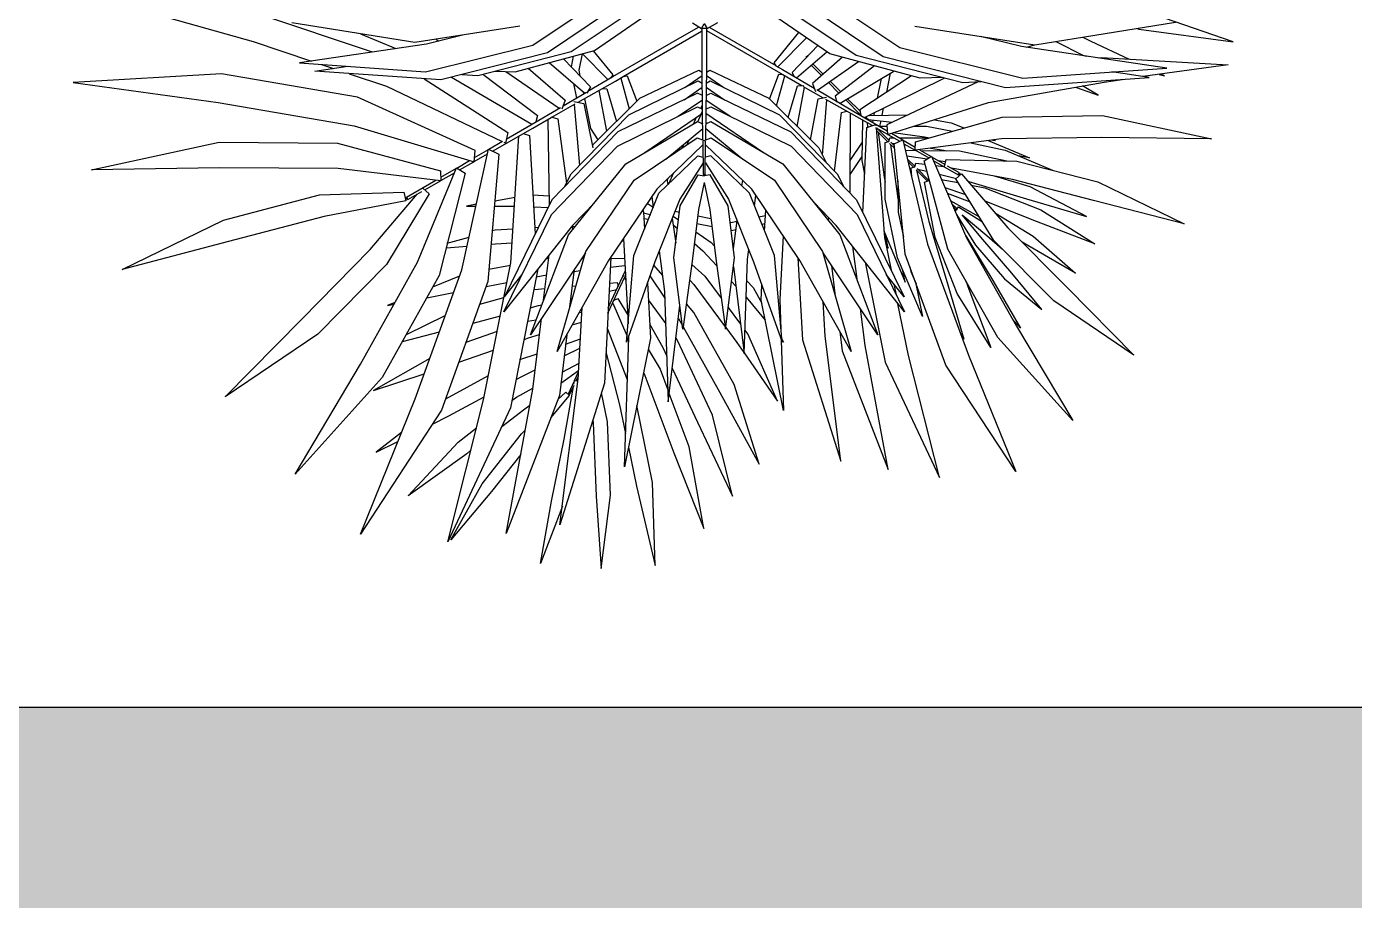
# Model space of a CAD drawing. Header units: millimetres. Extents: x 74752 to 193506, y -83124 to -13126.
# Drawn here: x 83968 to 85039, y -65402 to -64698 of the extents above; entities that cross this region are included whole.
import ezdxf

# ---------------------------------------------------------------- set-up
doc = ezdxf.new("R2010")
doc.units = ezdxf.units.MM
for name, color, linetype in [('hatches', 8, 'Continuous'), ('trees', 69, 'Continuous'), ('wall', 5, 'Continuous')]:
    doc.layers.add(name, color=color, linetype=linetype)

# ---------------------------------------------------------------- blocks, each defined once
blk = doc.blocks.new('z_49')
for p, q in [((-2.372, -0.33), (-1.206, 0.45)), ((1.015, 0.405), (2.333, -0.486)), ((1.226, 0.527), (2.557, -0.365)), ((-8.027, 0.252), (-6.131, -0.285)), ((-1.021, 0.344), (-2.175, -0.436)), ((-1.858, -0.418), (-0.852, 0.256)), ((1.615, -0.447), (0.647, 0.216)), ((0.821, 0.304), (1.97, -0.466)), ((-4.526, -0.424), (-6.039, 0.082)), ((-1.547, -0.402), (-0.701, 0.178)), ((7.033, -0.286), (5.849, 0.12)), ((-3.957, -0.297), (-5.61, -0.032)), ((-2.546, -0.078), (-3.957, -0.297)), ((-1.158, -0.753), (-0.106, -0.145)), ((-0.397, -0.235), (-0.139, -0.086)), ((-0.23, -0.034), (-0.106, -0.106)), ((-0.106, -0.106), (-0.071, -0.047)), ((-0.101, -0.663), (-0.101, -0.103)), ((-0.101, -0.103), (-0.042, -0.103)), ((-0.071, -0.041), (-0.033, -0.108)), ((-0.042, -0.103), (-0.042, -0.663)), ((-0.042, -0.136), (0.951, -0.71)), ((-0.033, -0.108), (0.11, -0.026)), ((-0.003, -0.092), (0.889, -0.607)), ((1.196, -0.16), (0.862, -0.57)), ((2.758, -0.077), (4.37, -0.327)), ((4.37, -0.327), (6.258, -0.024)), ((5.742, -0.107), (5.766, -0.116)), ((5.766, -0.116), (7.033, -0.286)), ((-6.131, -0.285), (-5.347, -0.546)), ((-3.801, -0.317), (-5.509, -0.569)), ((-4.688, -0.18), (-4.214, -0.378)), ((-3.814, -0.691), (-2.372, -0.33)), ((-3.318, -0.198), (-3.801, -0.317)), ((-3.674, -0.253), (-3.641, -0.278)), ((-3.426, -0.215), (-3.415, -0.222)), ((-1.298, -0.755), (-0.397, -0.235)), ((0.919, -0.624), (1.303, -0.233)), ((1.453, -0.335), (1.108, -0.7)), ((4.191, -0.35), (3.639, -0.214)), ((3.677, -0.223), (3.684, -0.221)), ((6.143, -0.639), (4.191, -0.35)), ((4.262, -0.361), (4.363, -0.326)), ((4.65, -0.282), (5.021, -0.469)), ((5.013, -0.224), (5.12, -0.278)), ((5.12, -0.278), (5.634, -0.519)), ((-2.175, -0.436), (-3.61, -0.799)), ((-3.11, -0.739), (-1.858, -0.418)), ((-2.61, -0.691), (-1.547, -0.402)), ((-1.961, -0.514), (-1.601, -0.891)), ((-1.855, -0.625), (-1.826, -0.478)), ((-1.712, -0.447), (-1.756, -0.668)), ((-1.71, -0.446), (-1.365, -0.795)), ((-1.562, -0.406), (-1.298, -0.73)), ((1.17, -0.771), (1.576, -0.42)), ((1.293, -0.494), (1.322, -0.473)), ((1.785, -0.493), (1.384, -0.845)), ((2.83, -0.777), (1.615, -0.447)), ((1.97, -0.466), (3.401, -0.833)), ((2.333, -0.486), (3.973, -0.901)), ((2.557, -0.365), (4.206, -0.777)), ((5.021, -0.469), (5.063, -0.479)), ((5.23, -0.504), (5.263, -0.498)), ((5.263, -0.498), (6.964, -0.595)), ((-5.509, -0.569), (-3.814, -0.691)), ((-5.301, -0.683), (-4.859, -0.616)), ((-3.61, -0.799), (-5.301, -0.683)), ((-5.211, -0.591), (-5.049, -0.645)), ((-2.878, -0.68), (-2.61, -0.691)), ((-2.738, -0.686), (-2.019, -1.178)), ((-2.435, -0.643), (-1.94, -1.07)), ((-2.155, -0.567), (-1.675, -0.976)), ((-1.756, -0.668), (-1.741, -0.744)), ((-0.938, -1.046), (-0.145, -0.666)), ((-0.145, -0.666), (-0.101, -0.693)), ((-0.094, -1.211), (-0.101, -0.663)), ((-0.042, -0.663), (-0.05, -1.211)), ((-0.043, -0.693), (0.002, -0.666)), ((0.002, -0.666), (0.796, -1.046)), ((0.862, -0.57), (0.891, -0.609)), ((0.891, -0.608), (0.979, -0.66)), ((0.951, -0.71), (1.24, -0.874)), ((0.979, -0.66), (1.405, -0.909)), ((1.108, -0.7), (1.133, -0.749)), ((1.365, -0.602), (1.503, -0.741)), ((1.387, -0.583), (1.525, -0.721)), ((1.451, -0.935), (2, -0.551)), ((2.215, -0.61), (1.687, -1.015)), ((1.753, -1.112), (2.474, -0.681)), ((2.379, -0.964), (2.431, -0.707)), ((4.206, -0.777), (6.143, -0.639)), ((5.906, -0.768), (5.401, -0.692)), ((6.964, -0.595), (5.818, -0.755)), ((-6.554, -0.716), (-8.546, -0.834)), ((-8.546, -0.834), (-6.598, -1.102)), ((-4.729, -1.031), (-6.554, -0.716)), ((-4.839, -0.715), (-4.341, -0.881)), ((-4.341, -0.881), (-2.787, -1.627)), ((-3.835, -0.783), (-2.711, -1.504)), ((-3.468, -0.763), (-2.387, -1.393)), ((-3.325, -0.727), (-3.11, -0.739)), ((-3.047, -0.723), (-2.31, -1.278)), ((-1.829, -0.845), (-1.789, -1.043)), ((-1.764, -1.098), (-1.264, -0.814)), ((-1.601, -0.891), (-1.646, -0.977)), ((-1.633, -0.951), (-1.298, -0.755)), ((-1.298, -0.73), (-1.331, -0.774)), ((-1.264, -0.814), (-1.161, -0.754)), ((-1.193, -0.773), (-1.078, -1.185)), ((-1.161, -0.753), (-1.105, -0.746)), ((-1.105, -0.746), (-0.976, -1.084)), ((-1.083, -1.269), (-0.152, -0.812)), ((-0.334, -0.901), (-0.1, -0.741)), ((-0.152, -0.812), (-0.098, -0.841)), ((-0.046, -0.841), (0.01, -0.812)), ((-0.043, -0.741), (0.192, -0.901)), ((0.01, -0.812), (0.941, -1.269)), ((0.805, -1.056), (0.932, -0.72)), ((0.898, -1.148), (1.009, -0.743)), ((0.932, -0.72), (0.979, -0.726)), ((1.057, -1.305), (1.182, -0.876)), ((1.182, -0.876), (1.265, -0.873)), ((1.259, -0.885), (1.528, -1.038)), ((1.384, -0.845), (1.421, -0.956)), ((1.596, -0.834), (1.738, -0.976)), ((1.62, -0.817), (1.762, -0.958)), ((2.712, -0.745), (2.018, -1.202)), ((2.083, -1.305), (3.16, -0.771)), ((2.256, -1.046), (2.309, -0.78)), ((3.619, -0.82), (2.379, -1.403)), ((3.136, -0.765), (2.83, -0.777)), ((3.401, -0.833), (3.647, -0.818)), ((3.747, -1.103), (5.299, -0.827)), ((3.973, -0.901), (5.906, -0.768)), ((5.22, -1.003), (5.008, -0.879)), ((5.299, -0.827), (5.544, -0.793)), ((6.038, -0.724), (6.11, -0.742)), ((6.11, -0.742), (6.064, -0.721)), ((-3.147, -1.747), (-4.729, -1.031)), ((-1.94, -1.07), (-1.982, -1.192)), ((-1.966, -1.147), (-1.654, -0.964)), ((-1.699, -0.955), (-1.693, -0.987)), ((-1.68, -1.05), (-1.601, -1.451)), ((-1.575, -1.678), (-0.938, -1.046)), ((-1.487, -0.941), (-1.382, -1.487)), ((-1.444, -0.916), (-1.379, -0.919)), ((-1.379, -0.919), (-1.249, -1.355)), ((-0.161, -0.975), (-1.233, -1.498)), ((-0.422, -1.287), (-0.096, -1.065)), ((-0.341, -1.064), (-0.098, -0.895)), ((-0.096, -1.008), (-0.161, -0.975)), ((-0.048, -1.065), (0.279, -1.287)), ((-0.047, -1.008), (0.017, -0.975)), ((-0.046, -0.895), (0.199, -1.064)), ((0.017, -0.975), (1.09, -1.498)), ((0.796, -1.046), (1.466, -1.711)), ((1.179, -1.426), (1.277, -0.895)), ((1.356, -1.602), (1.459, -1.051)), ((1.441, -0.929), (1.706, -1.085)), ((1.459, -1.051), (1.569, -1.03)), ((1.517, -1.808), (1.574, -1.064)), ((1.557, -1.055), (1.902, -1.251)), ((1.687, -1.015), (1.709, -1.098)), ((1.829, -1.067), (2.032, -1.27)), ((1.855, -1.051), (2.021, -1.218)), ((4.917, -0.895), (5.22, -1.003)), ((-6.598, -1.102), (-4.771, -1.414)), ((-2.399, -1.401), (-2, -1.167)), ((-2.118, -1.299), (-1.805, -1.122)), ((-1.822, -1.087), (-1.688, -1.114)), ((-1.818, -1.128), (-1.746, -1.946)), ((-1.688, -1.114), (-1.568, -1.713)), ((-1.238, -1.689), (-0.161, -1.158)), ((-0.868, -1.775), (-0.094, -1.246)), ((-0.161, -1.158), (-0.094, -1.191)), ((-0.117, -1.179), (-0.101, -1.144)), ((-0.112, -1.259), (-0.094, -1.218)), ((-0.09, -1.606), (-0.094, -1.211)), ((-0.05, -1.211), (-0.054, -1.606)), ((-0.051, -1.246), (0.725, -1.775)), ((-0.05, -1.191), (0.017, -1.158)), ((0.017, -1.158), (1.096, -1.689)), ((1.677, -2.022), (1.773, -1.237)), ((1.715, -1.09), (1.924, -1.213)), ((1.773, -1.237), (1.845, -1.218)), ((1.887, -2.317), (1.891, -1.244)), ((1.924, -1.213), (2.385, -1.482)), ((2.018, -1.202), (2.034, -1.277)), ((2.21, -1.274), (2.217, -1.238)), ((2.318, -1.272), (2.337, -1.179)), ((2.389, -1.532), (3.747, -1.103)), ((-4.771, -1.414), (-3.16, -1.899)), ((-2.731, -1.594), (-2.399, -1.401)), ((-2.374, -1.445), (-2.128, -1.305)), ((-2.31, -1.278), (-2.333, -1.362)), ((-2.173, -1.33), (-2.155, -2.484)), ((-2.132, -1.295), (-2.036, -1.321)), ((-2.036, -1.321), (-1.922, -2.187)), ((-1.859, -2.061), (-1.083, -1.269)), ((-1.126, -1.927), (-0.162, -1.359)), ((-0.216, -1.391), (-0.174, -1.301)), ((-0.162, -1.359), (-0.092, -1.39)), ((-0.159, -1.36), (-0.112, -1.259)), ((-0.052, -1.39), (0.019, -1.359)), ((0.019, -1.359), (0.983, -1.927)), ((0.941, -1.269), (1.715, -2.061)), ((1.902, -1.251), (2.187, -1.413)), ((2.048, -1.879), (2.058, -1.34)), ((2.1, -1.297), (2.144, -1.341)), ((2.106, -1.303), (2.108, -1.293)), ((2.113, -1.437), (2.233, -1.399)), ((2.115, -1.372), (2.122, -1.434)), ((2.132, -1.329), (2.454, -1.368)), ((2.142, -1.275), (2.661, -1.266)), ((2.162, -1.399), (2.179, -1.416)), ((2.192, -1.369), (2.198, -1.337)), ((2.233, -1.399), (2.234, -1.416)), ((2.281, -1.421), (2.381, -1.421)), ((2.289, -1.421), (2.303, -1.35)), ((2.379, -1.403), (2.389, -1.532)), ((2.661, -1.266), (2.668, -1.267)), ((2.748, -1.419), (2.916, -1.418)), ((2.764, -1.414), (2.791, -1.419)), ((2.765, -1.628), (3.931, -1.298)), ((2.916, -1.418), (3.261, -1.488)), ((3.02, -1.333), (3.245, -1.375)), ((3.245, -1.375), (3.416, -1.444)), ((3.931, -1.298), (5.277, -1.277)), ((5.277, -1.277), (6.741, -1.589)), ((-2.915, -1.754), (-2.374, -1.445)), ((-2.711, -1.504), (-2.742, -1.648)), ((-2.669, -3.255), (-2.56, -1.551)), ((-2.502, -1.518), (-2.418, -1.546)), ((-2.418, -1.546), (-2.342, -2.864)), ((-1.233, -1.498), (-2.118, -2.407)), ((-1.601, -1.451), (-1.499, -1.603)), ((-1.014, -2.146), (-0.165, -1.578)), ((-0.589, -1.862), (-0.092, -1.45)), ((-0.305, -1.672), (-0.27, -1.598)), ((-0.165, -1.578), (-0.071, -1.613)), ((-0.071, -1.613), (0.021, -1.578)), ((-0.052, -1.45), (0.446, -1.862)), ((0.021, -1.578), (0.872, -2.146)), ((1.09, -1.498), (1.975, -2.407)), ((2.06, -2.581), (2.113, -1.437)), ((2.23, -1.438), (2.389, -1.529)), ((2.236, -1.441), (2.348, -2.914)), ((2.239, -1.471), (2.251, -1.469)), ((2.251, -1.469), (2.255, -1.453)), ((2.251, -1.488), (2.396, -1.63)), ((2.255, -1.453), (2.253, -1.451)), ((2.266, -1.502), (2.345, -2.105)), ((2.271, -1.469), (2.413, -1.613)), ((2.285, -1.483), (2.317, -1.488)), ((2.393, -1.531), (2.554, -1.623)), ((2.41, -1.627), (2.421, -1.576)), ((2.421, -1.576), (2.472, -1.576)), ((2.443, -1.515), (2.594, -1.604)), ((2.467, -1.507), (2.887, -1.562)), ((2.48, -1.657), (2.598, -1.602)), ((2.547, -1.576), (2.949, -1.576)), ((2.598, -1.602), (2.929, -3.005)), ((3.923, -1.59), (2.761, -1.744)), ((2.887, -1.562), (2.952, -1.575)), ((3.841, -1.614), (3.816, -1.604)), ((5.271, -1.571), (3.923, -1.59)), ((6.741, -1.589), (5.271, -1.571)), ((-8.303, -2.004), (-6.586, -1.634)), ((-6.586, -1.634), (-4.997, -1.648)), ((-4.997, -1.648), (-3.613, -2.019)), ((-3.327, -3.35), (-2.968, -1.729)), ((-3.16, -1.899), (-3.147, -1.747)), ((-3.155, -1.842), (-2.969, -1.733)), ((-2.968, -1.729), (-2.831, -1.794)), ((-2.965, -1.73), (-2.78, -1.622)), ((-2.742, -1.648), (-2.76, -1.64)), ((-2.124, -2.605), (-1.238, -1.689)), ((-0.745, -1.691), (-0.742, -1.7)), ((-0.09, -1.669), (-0.708, -2.265)), ((-0.366, -1.713), (-0.339, -1.655)), ((-0.09, -1.621), (-0.086, -2.064)), ((-0.057, -2.064), (-0.054, -1.621)), ((0.566, -2.265), (-0.054, -1.669)), ((0.568, -1.682), (0.572, -1.67)), ((1.096, -1.689), (1.982, -2.605)), ((1.466, -1.711), (1.573, -1.915)), ((1.888, -1.879), (2.053, -1.633)), ((2.359, -1.638), (2.41, -1.627)), ((2.359, -2.398), (2.359, -1.638)), ((2.416, -1.651), (2.487, -1.72)), ((2.429, -1.664), (2.524, -2.362)), ((2.434, -1.634), (2.483, -1.683)), ((2.447, -1.647), (2.49, -1.653)), ((2.626, -3.139), (2.48, -1.657)), ((2.599, -1.606), (2.763, -1.702)), ((2.611, -1.655), (2.761, -1.741)), ((2.614, -1.669), (2.642, -1.673)), ((2.632, -1.744), (2.768, -1.745)), ((2.735, -1.686), (2.763, -1.69)), ((2.761, -1.744), (2.765, -1.628)), ((2.764, -1.743), (2.944, -1.846)), ((2.821, -1.736), (2.976, -1.826)), ((2.838, -1.746), (3.358, -1.75)), ((2.966, -1.717), (3.145, -1.741)), ((3.145, -1.741), (3.183, -1.749)), ((3.358, -1.75), (3.995, -1.885)), ((3.509, -1.645), (3.971, -1.741)), ((3.741, -1.614), (4.296, -1.846)), ((3.8, -1.607), (3.841, -1.614)), ((3.971, -1.741), (4.605, -2.012)), ((-3.396, -1.982), (-3.222, -1.88)), ((-3.357, -2.007), (-3.165, -1.897)), ((-3.16, -1.894), (-2.982, -1.792)), ((-2.831, -1.794), (-2.977, -3.508)), ((-1.893, -2.88), (-1.126, -1.927)), ((-0.679, -2.321), (-0.159, -1.817)), ((-0.087, -1.913), (-0.397, -2.401)), ((-0.159, -1.817), (-0.089, -1.837)), ((0.017, -1.817), (-0.055, -1.837)), ((-0.055, -1.913), (0.254, -2.401)), ((0.536, -2.321), (0.017, -1.817)), ((0.983, -1.927), (1.751, -2.88)), ((1.888, -2.07), (2.049, -1.829)), ((2.084, -2.066), (2.048, -1.879)), ((2.65, -1.82), (2.925, -1.859)), ((2.659, -1.861), (2.756, -1.959)), ((2.668, -1.901), (2.742, -1.974)), ((2.768, -1.921), (2.753, -1.97)), ((2.894, -1.934), (2.768, -1.921)), ((2.881, -1.886), (2.98, -1.824)), ((3.199, -3.073), (2.881, -1.886)), ((2.98, -1.824), (3.45, -2.921)), ((2.982, -1.83), (3.163, -1.935)), ((3.003, -1.88), (3.341, -2.073)), ((3.033, -1.948), (3.142, -1.96)), ((3.066, -1.879), (3.172, -1.894)), ((3.156, -1.962), (3.178, -1.869)), ((3.178, -1.869), (4.127, -1.888)), ((3.356, -2.048), (3.196, -1.955)), ((4.127, -1.888), (5.215, -2.169)), ((4.296, -1.846), (4.145, -1.816)), ((-6.58, -1.978), (-8.303, -2.004)), ((-4.989, -1.99), (-6.58, -1.978)), ((-3.608, -2.154), (-4.989, -1.99)), ((-3.921, -3.244), (-3.399, -1.98)), ((-3.284, -2.053), (-3.63, -3.423)), ((-3.613, -2.019), (-3.608, -2.154)), ((-3.61, -2.106), (-3.4, -1.985)), ((-3.608, -2.15), (-3.426, -2.046)), ((-3.399, -1.98), (-3.284, -2.053)), ((-1.942, -2.227), (-1.859, -2.061)), ((-0.575, -2.137), (-0.568, -2.156)), ((-0.57, -2.15), (-0.555, -2.117)), ((-0.548, -2.194), (-0.478, -2.043)), ((-0.395, -2.491), (-0.152, -2.072)), ((-0.152, -2.072), (-0.071, -2.088)), ((-0.086, -2.064), (-0.071, -2.087)), ((-0.086, -2.064), (-0.057, -2.064)), ((0.01, -2.072), (-0.072, -2.088)), ((-0.071, -2.087), (-0.071, -2.064)), ((-0.057, -2.064), (-0.071, -2.087)), ((0.251, -2.491), (0.01, -2.072)), ((1.715, -2.061), (1.799, -2.226)), ((2.345, -2.105), (2.359, -2.173)), ((2.753, -1.97), (2.703, -1.985)), ((2.703, -1.985), (2.714, -2.099)), ((2.773, -2.004), (2.927, -2.157)), ((2.779, -2.01), (2.944, -2.698)), ((2.787, -1.99), (2.94, -2.144)), ((2.793, -1.996), (2.919, -2.026)), ((2.936, -2.153), (2.946, -2.127)), ((3.083, -2.066), (3.315, -2.122)), ((3.113, -2.135), (3.338, -2.178)), ((3.155, -1.968), (3.155, -1.967)), ((3.159, -1.969), (3.155, -1.968)), ((4.071, -2.134), (3.248, -1.985)), ((3.308, -2.129), (3.382, -2.06)), ((3.82, -2.954), (3.308, -2.129)), ((3.341, -2.073), (3.356, -2.048)), ((3.341, -2.073), (3.364, -2.069)), ((3.364, -2.069), (3.349, -2.06)), ((3.356, -2.048), (3.364, -2.069)), ((3.382, -2.06), (4.006, -2.783)), ((4.307, -2.236), (3.826, -2.09)), ((5.158, -2.416), (4.071, -2.134)), ((-5.239, -2.344), (-4.107, -2.308)), ((-4.107, -2.308), (-4.08, -2.423)), ((-4.069, -2.375), (-3.677, -2.146)), ((-4.052, -2.404), (-3.865, -2.297)), ((-3.858, -2.251), (-3.855, -2.248)), ((-3.855, -2.248), (-3.854, -2.249)), ((-3.849, -2.253), (-3.768, -2.328)), ((-3.826, -2.275), (-3.614, -2.154)), ((-1.662, -3.103), (-1.014, -2.146)), ((-0.708, -2.265), (-1.355, -3.225)), ((-0.568, -2.156), (-0.561, -2.207)), ((-0.071, -2.175), (-0.147, -2.54)), ((-0.072, -2.175), (0.005, -2.54)), ((0.435, -2.223), (0.445, -2.149)), ((1.213, -3.225), (0.566, -2.265)), ((0.872, -2.146), (1.519, -3.103)), ((2.53, -2.156), (2.533, -2.575)), ((2.887, -2.171), (2.936, -2.153)), ((3.029, -2.913), (2.887, -2.171)), ((3.16, -2.245), (3.437, -2.337)), ((3.466, -2.158), (3.481, -2.161)), ((3.481, -2.161), (4.259, -2.397)), ((3.512, -2.211), (3.696, -2.246)), ((3.696, -2.246), (4.451, -2.544)), ((5.065, -2.632), (4.307, -2.236)), ((5.215, -2.169), (6.375, -2.731)), ((-6.527, -2.683), (-5.239, -2.344)), ((-4.08, -2.423), (-5.174, -2.632)), ((-4.557, -3.076), (-3.926, -2.332)), ((-3.768, -2.328), (-4.341, -3.277)), ((-4.079, -2.4), (-4.069, -2.375)), ((-4.079, -2.4), (-4.061, -2.389)), ((-4.052, -2.404), (-4.079, -2.4)), ((-4.069, -2.375), (-4.052, -2.404)), ((-3.131, -2.468), (-3.265, -2.493)), ((-3.265, -2.493), (-3.137, -2.493)), ((-2.891, -2.495), (-2.62, -2.496)), ((-2.885, -2.423), (-2.612, -2.372)), ((-2.118, -2.407), (-2.756, -3.712)), ((-2.372, -2.344), (-2.157, -2.356)), ((-1.546, -2.448), (-1.841, -2.755)), ((-1.017, -3.158), (-0.679, -2.321)), ((-0.836, -2.455), (-0.756, -2.509)), ((-0.777, -2.368), (-0.775, -2.369)), ((-0.775, -2.365), (-0.756, -2.512)), ((-0.397, -2.401), (-0.735, -3.24)), ((-0.48, -3.186), (-0.395, -2.491)), ((0.337, -3.186), (0.251, -2.491)), ((0.254, -2.401), (0.592, -3.24)), ((0.874, -3.158), (0.536, -2.321)), ((0.605, -2.49), (0.623, -2.351)), ((1.699, -2.755), (1.403, -2.447)), ((1.975, -2.407), (2.614, -3.712)), ((2.524, -3.188), (2.359, -2.398)), ((2.524, -2.362), (2.531, -2.4)), ((3.192, -2.319), (3.5, -2.438)), ((3.234, -2.417), (3.619, -2.631)), ((3.251, -2.458), (3.32, -2.527)), ((3.31, -2.538), (3.267, -2.495)), ((4.391, -2.7), (3.7, -2.428)), ((4.259, -2.397), (5.065, -2.632)), ((6.375, -2.731), (5.158, -2.416)), ((-5.174, -2.632), (-6.461, -2.97)), ((-2.761, -3.915), (-2.124, -2.605)), ((-2.362, -2.502), (-2.169, -2.514)), ((-1.689, -2.597), (-1.688, -2.624)), ((-0.896, -2.543), (-0.887, -2.573)), ((-0.887, -2.573), (-0.874, -2.805)), ((-0.886, -2.582), (-0.797, -2.606)), ((-0.882, -2.658), (-0.819, -2.668)), ((-0.797, -2.606), (-0.797, -2.613)), ((-0.5, -2.657), (-0.455, -2.989)), ((-0.488, -2.627), (-0.417, -2.676)), ((-0.462, -2.563), (-0.405, -2.574)), ((-0.147, -2.54), (-0.232, -3.234)), ((-0.158, -2.623), (0.019, -2.659)), ((0.005, -2.54), (0.09, -3.234)), ((0.664, -2.637), (0.751, -2.62)), ((0.74, -2.827), (0.755, -2.546)), ((1.462, -2.521), (1.462, -2.51)), ((1.596, -2.688), (1.601, -2.653)), ((1.982, -2.605), (2.618, -3.915)), ((2.533, -2.575), (2.604, -2.909)), ((3.294, -2.558), (3.32, -2.538)), ((3.32, -2.527), (3.31, -2.538)), ((3.32, -2.538), (3.31, -2.538)), ((3.315, -2.532), (3.32, -2.538)), ((3.315, -2.606), (3.571, -3.017)), ((3.32, -2.538), (3.345, -2.505)), ((3.32, -2.538), (3.32, -2.527)), ((3.345, -2.505), (3.665, -2.704)), ((3.67, -2.941), (3.392, -2.609)), ((3.392, -2.609), (3.724, -2.888)), ((3.839, -2.589), (4.347, -2.897)), ((4.451, -2.544), (5.176, -2.998)), ((-7.889, -3.343), (-6.527, -2.683)), ((-2.918, -2.821), (-2.881, -2.811)), ((-2.881, -2.811), (-2.639, -2.797)), ((-1.841, -2.755), (-2.761, -3.915)), ((-2.346, -2.779), (-2.298, -2.776)), ((-1.846, -2.761), (-1.839, -2.813)), ((-1.846, -2.763), (-1.804, -2.769)), ((-0.874, -2.805), (-0.872, -2.801)), ((-0.488, -2.744), (-0.432, -2.794)), ((-0.185, -2.84), (0.021, -2.983)), ((-0.171, -2.728), (0.033, -2.769)), ((0.279, -2.71), (0.287, -2.712)), ((0.287, -2.712), (0.371, -2.695)), ((0.292, -2.819), (0.356, -2.806)), ((0.321, -3.063), (0.371, -2.692)), ((0.703, -2.737), (0.745, -2.728)), ((2.618, -3.915), (1.699, -2.755)), ((2.342, -2.826), (2.629, -3.513)), ((2.944, -2.698), (3.179, -3.476)), ((3.415, -2.838), (3.444, -2.892)), ((4.006, -2.783), (4.808, -3.593)), ((5.176, -2.998), (4.391, -2.7)), ((-6.461, -2.97), (-7.889, -3.343)), ((-3.537, -3.055), (-3.256, -3.031)), ((-3.522, -2.993), (-3.229, -2.91)), ((-2.934, -3.004), (-2.873, -2.998)), ((-2.873, -2.998), (-2.651, -2.986)), ((-2.405, -4.22), (-1.893, -2.88)), ((-1.177, -2.961), (-1.155, -2.961)), ((-1.156, -2.93), (-1.095, -4.076)), ((-0.203, -2.995), (-0.089, -3.096)), ((0.021, -2.983), (0.065, -3.03)), ((0.989, -2.893), (0.946, -3.748)), ((1.751, -2.88), (2.262, -4.22)), ((2.348, -2.914), (2.439, -3.355)), ((2.358, -2.96), (2.397, -3.058)), ((2.397, -3.058), (2.364, -2.879)), ((2.929, -3.005), (3.479, -4.495)), ((3.326, -3.668), (3.029, -2.913)), ((3.444, -2.892), (3.807, -3.493)), ((3.45, -2.921), (4.122, -4.106)), ((3.571, -3.017), (3.963, -3.468)), ((4.061, -3.392), (3.67, -2.941)), ((3.724, -2.888), (3.935, -3.07)), ((4.623, -3.765), (3.82, -2.954)), ((4.276, -3.024), (4.199, -2.977)), ((4.914, -3.392), (4.276, -3.024)), ((4.347, -2.897), (4.914, -3.392)), ((-5.476, -4.011), (-4.557, -3.076)), ((-1.667, -3.121), (-2.405, -4.22)), ((-2.228, -3.756), (-2.155, -3.149)), ((-2.189, -3.194), (-2.159, -3.194)), ((-2.045, -4.445), (-1.662, -3.103)), ((-1.716, -3.194), (-1.688, -3.194)), ((-1.675, -3.147), (-1.673, -3.131)), ((-1.328, -3.184), (-1.413, -4.873)), ((-1.328, -3.194), (-1.142, -3.195)), ((-1.116, -4.32), (-1.017, -3.158)), ((-0.677, -3.096), (-0.603, -3.641)), ((-0.357, -4.145), (-0.48, -3.186)), ((-0.089, -3.096), (0.098, -3.295)), ((0.215, -4.145), (0.337, -3.186)), ((0.463, -4.472), (0.508, -3.205)), ((0.508, -3.205), (0.526, -3.075)), ((0.974, -4.32), (0.874, -3.158)), ((1.186, -3.186), (1.248, -4.287)), ((1.519, -3.103), (1.902, -4.445)), ((2.262, -4.22), (1.524, -3.121)), ((1.921, -3.036), (1.977, -3.472)), ((2.86, -3.975), (2.524, -3.188)), ((3.175, -4.628), (2.626, -3.139)), ((3.87, -4.258), (3.199, -3.073)), ((-4.341, -3.277), (-5.26, -4.212)), ((-4.688, -4.617), (-3.921, -3.244)), ((-3.953, -5.08), (-3.327, -3.35)), ((-3.034, -5.096), (-2.669, -3.255)), ((-2.963, -3.341), (-2.674, -3.285)), ((-2.312, -3.364), (-2.673, -5.202)), ((-2.313, -3.35), (-2.312, -3.364)), ((-1.355, -3.225), (-2.045, -4.445)), ((-1.875, -3.849), (-1.814, -3.34)), ((-1.818, -3.37), (-1.736, -3.36)), ((-1.334, -3.312), (-1.137, -3.289)), ((-1.261, -3.643), (-1.133, -3.366)), ((-0.735, -3.24), (-1.116, -4.32)), ((-0.751, -3.287), (-0.632, -3.427)), ((-0.232, -3.234), (-0.357, -4.145)), ((-0.238, -3.277), (-0.063, -3.433)), ((0.09, -3.234), (0.215, -4.145)), ((0.321, -3.305), (0.463, -4.472)), ((0.592, -3.24), (0.974, -4.32)), ((1.902, -4.445), (1.213, -3.225)), ((1.638, -3.291), (1.689, -3.702)), ((2.089, -3.248), (2.361, -4.588)), ((2.629, -3.513), (2.598, -3.362)), ((2.688, -3.307), (2.702, -3.371)), ((2.702, -3.371), (2.773, -3.537)), ((-3.63, -3.423), (-4.395, -4.795)), ((-3.717, -3.579), (-3.356, -3.431)), ((-2.977, -3.508), (-3.599, -5.235)), ((-2.999, -3.571), (-2.721, -3.518)), ((-2.756, -3.712), (-2.517, -3.413)), ((-2.328, -3.443), (-2.186, -3.416)), ((-1.841, -3.57), (-1.794, -3.566)), ((-1.345, -3.53), (-1.242, -3.521)), ((-1.242, -3.521), (-1.229, -3.574)), ((-1.235, -3.655), (-1.136, -3.445)), ((-1.152, -3.433), (-1.13, -3.423)), ((-1.144, -3.46), (-1.126, -3.49)), ((-0.835, -3.523), (-0.794, -4.269)), ((-0.801, -3.428), (-0.6, -3.731)), ((-0.267, -3.487), (-0.213, -3.548)), ((-0.213, -3.548), (0.21, -4.115)), ((-0.063, -3.433), (0.158, -3.73)), ((0.296, -3.506), (0.353, -3.567)), ((0.498, -3.494), (0.584, -3.586)), ((0.693, -3.755), (0.703, -3.554)), ((2.614, -3.712), (2.374, -3.413)), ((2.477, -3.541), (2.506, -3.685)), ((2.764, -3.515), (2.86, -3.975)), ((3.179, -3.476), (3.415, -4.282)), ((3.44, -3.498), (3.483, -3.608)), ((3.807, -3.493), (4.175, -4.131)), ((3.963, -3.468), (4.461, -3.881)), ((4.461, -3.881), (4.061, -3.392)), ((-3.799, -3.726), (-3.437, -3.655)), ((-3.085, -3.81), (-2.761, -3.722)), ((-2.362, -3.614), (-2.35, -3.611)), ((-2.35, -3.611), (-2.209, -3.6)), ((-1.861, -3.738), (-1.843, -3.735)), ((-1.365, -3.933), (-1.235, -3.655)), ((-1.362, -3.861), (-1.261, -3.643)), ((-1.35, -3.634), (-1.247, -3.613)), ((-1.282, -3.755), (-1.231, -3.735)), ((-1.231, -3.735), (-1.102, -3.951)), ((-0.603, -3.641), (-0.555, -5.121)), ((0.49, -3.715), (0.748, -4.023)), ((0.584, -3.586), (0.701, -3.795)), ((3.78, -4.393), (3.326, -3.668)), ((3.483, -3.608), (3.78, -4.393)), ((4.808, -3.593), (5.697, -4.493)), ((-4.225, -3.788), (-4.325, -3.829)), ((-4.325, -3.829), (-4.238, -3.812)), ((-2.409, -3.858), (-2.296, -3.827)), ((-2.296, -3.827), (-2.251, -3.818)), ((-1.763, -4.814), (-1.712, -3.856)), ((-1.749, -3.922), (-1.716, -3.916)), ((-1.301, -3.796), (-1.109, -4.231)), ((-0.823, -3.75), (-0.589, -4.074)), ((-0.555, -5.121), (-0.397, -3.829)), ((-0.209, -3.923), (-0.31, -3.804)), ((0.33, -4.89), (-0.209, -3.923)), ((0.251, -3.856), (0.415, -4.077)), ((0.995, -5.236), (0.693, -3.755)), ((0.946, -3.748), (0.959, -4.151)), ((1.551, -4.238), (1.524, -3.776)), ((2.091, -4.367), (2.028, -3.871)), ((2.673, -4.499), (2.531, -3.805)), ((5.697, -4.493), (4.623, -3.765)), ((-6.504, -5.056), (-5.476, -4.011)), ((-4.072, -4.216), (-3.549, -3.962)), ((-3.177, -4.064), (-2.809, -3.965)), ((-2.444, -4.038), (-2.328, -4.019)), ((-2.374, -4.953), (-2.258, -4.001)), ((-2.262, -4.008), (-2.258, -4.007)), ((-1.843, -4.087), (-1.722, -4.051)), ((-0.805, -4.074), (-0.629, -4.392)), ((-0.419, -4.004), (-0.4, -4.032)), ((-0.4, -4.032), (-0.363, -4.098)), ((4.175, -4.131), (4.065, -4.005)), ((-5.26, -4.212), (-6.504, -5.056)), ((-4.124, -4.31), (-3.628, -4.182)), ((-3.27, -4.321), (-2.85, -4.172)), ((-2.492, -4.283), (-2.431, -4.261)), ((-2.431, -4.261), (-2.284, -4.217)), ((-1.919, -4.223), (-2.016, -5.036)), ((-1.934, -4.346), (-1.734, -4.277)), ((-1.376, -4.133), (-1.105, -4.82)), ((-1.144, -5.995), (-1.085, -4.259)), ((-0.794, -4.269), (-1.144, -5.995)), ((-1.095, -4.261), (-1.087, -4.281)), ((-1.085, -4.259), (-1.087, -4.236)), ((-0.429, -4.296), (-0.45, -4.266)), ((-0.353, -4.116), (0.14, -4.997)), ((0.217, -4.124), (0.366, -4.323)), ((0.514, -4.21), (0.475, -4.157)), ((0.914, -5.111), (0.514, -4.21)), ((0.97, -4.274), (0.995, -4.321)), ((1.764, -5.919), (1.551, -4.238)), ((1.75, -4.176), (1.782, -4.437)), ((3.415, -4.282), (3.368, -4.192)), ((4.879, -5.374), (3.87, -4.258)), ((4.122, -4.106), (4.879, -5.374)), ((-3.367, -4.59), (-2.901, -4.426)), ((-1.953, -4.505), (-1.741, -4.402)), ((-1.392, -4.45), (-1.208, -5.16)), ((-0.824, -4.415), (-0.664, -4.683)), ((-0.629, -4.392), (-0.575, -4.509)), ((0.038, -5.302), (-0.429, -4.296)), ((0.366, -4.323), (0.462, -4.461)), ((0.964, -4.292), (0.995, -5.236)), ((0.995, -4.321), (0.971, -4.291)), ((1.248, -4.287), (1.764, -5.919)), ((1.782, -4.437), (2.4, -6.03)), ((2.4, -6.03), (2.091, -4.367)), ((-5.564, -6.092), (-4.688, -4.617)), ((-3.757, -4.538), (-4.514, -4.969)), ((-2.546, -4.555), (-2.315, -4.476)), ((-1.979, -4.724), (-1.752, -4.602)), ((0.463, -4.464), (0.914, -5.111)), ((2.361, -4.588), (3.087, -6.136)), ((3.087, -6.136), (2.673, -4.499)), ((4.116, -6.056), (3.175, -4.628)), ((3.479, -4.495), (4.116, -6.056)), ((-4.395, -4.795), (-5.564, -6.092)), ((-4.514, -4.969), (-3.832, -4.746)), ((-3.544, -5.083), (-2.969, -4.77)), ((-2.598, -4.823), (-2.52, -4.78)), ((-2.52, -4.78), (-2.342, -4.694)), ((-2.009, -6.774), (-1.763, -4.814)), ((-1.997, -4.871), (-1.758, -4.7)), ((-1.813, -4.835), (-1.758, -4.717)), ((-1.791, -4.838), (-1.761, -4.773)), ((-0.887, -4.73), (-0.871, -4.766)), ((-0.871, -4.766), (-0.48, -5.805)), ((-0.664, -4.683), (-0.561, -4.96)), ((-0.5, -4.67), (-0.161, -5.396)), ((-2.731, -6.892), (-2.374, -4.953)), ((-2.593, -5.057), (-2.372, -4.937)), ((-1.932, -4.991), (-2.038, -5.091)), ((-1.413, -4.873), (-2.009, -6.774)), ((-1.953, -5.623), (-1.827, -4.914)), ((-1.882, -5.035), (-1.932, -4.991)), ((-1.894, -5.013), (-1.814, -4.838)), ((-1.877, -5.021), (-1.819, -4.897)), ((-1.822, -4.885), (-1.813, -4.835)), ((-1.813, -4.835), (-1.766, -4.841)), ((0.668, -5.961), (0.33, -4.89)), ((-4.69, -6.897), (-3.953, -5.08)), ((-3.513, -7.004), (-3.034, -5.096)), ((-3.503, -5.312), (-3.025, -5.054)), ((-2.016, -5.036), (-2.731, -6.892)), ((-2.654, -5.103), (-2.593, -5.057)), ((-2.481, -5.216), (-2.413, -5.167)), ((-2.132, -5.335), (-1.882, -5.035)), ((-1.894, -5.013), (-1.889, -5.023)), ((-1.877, -5.021), (-1.894, -5.013)), ((-1.889, -5.023), (-1.886, -5.017)), ((-1.889, -5.023), (-1.877, -5.021)), ((-1.37, -5.389), (-1.452, -4.999)), ((-1.208, -5.16), (-1.129, -5.546)), ((-0.274, -5.725), (-0.541, -5.01)), ((0.14, -4.997), (0.668, -5.961)), ((-3.599, -5.235), (-4.69, -6.897)), ((-3.721, -5.421), (-3.503, -5.312)), ((-2.673, -5.202), (-3.513, -7.004)), ((-2.791, -5.455), (-2.481, -5.216)), ((-0.767, -6.205), (-0.977, -5.173)), ((0.308, -6.387), (0.038, -5.302)), ((-3.376, -5.662), (-3.128, -5.47)), ((-2.525, -5.55), (-2.475, -5.504)), ((-1.568, -5.366), (-1.564, -5.405)), ((-1.564, -5.405), (-1.522, -6.389)), ((-1.329, -6.375), (-1.37, -5.389)), ((-0.161, -5.396), (0.308, -6.387)), ((-4.137, -5.532), (-4.478, -5.799)), ((-4.478, -5.799), (-4.186, -5.653)), ((-4.048, -6.386), (-3.376, -5.662)), ((-3.055, -6.222), (-2.525, -5.55)), ((-2.124, -6.456), (-1.953, -5.623)), ((-3.262, -5.818), (-4.048, -6.386)), ((-3.204, -5.773), (-3.262, -5.818)), ((-2.535, -5.829), (-2.929, -6.327)), ((-1.09, -5.732), (-0.983, -6.253)), ((-0.48, -5.805), (-0.077, -6.822)), ((-0.077, -6.822), (-0.274, -5.725)), ((-3.474, -6.976), (-3.055, -6.222)), ((-0.732, -7.32), (-0.767, -6.205)), ((-2.929, -6.327), (-3.474, -6.976)), ((-1.522, -6.389), (-1.454, -7.359)), ((-1.454, -7.359), (-1.329, -6.375)), ((-0.983, -6.253), (-0.732, -7.32)), ((-2.272, -7.294), (-2.124, -6.456)), ((-1.977, -6.523), (-2.272, -7.294))]:
    blk.add_line(p, q)

msp = doc.modelspace()

# ---------------------------------------------------------------- hatches: boundary and pattern name
at = {"layer": 'hatches', "true_color": 0x474847}
h = msp.add_hatch(color=59, dxfattribs=at)
h.paths.add_polyline_path([(82703.6, -65246.4), (82003.6, -65246.4), (82003.6, -64986.4), (81613.6, -64986.4), (81613.6, -64886.4), (81363.6, -64886.4), (81363.6, -66775.4), (80957.1, -67182), (81409.6, -67634.5), (82003.6, -67040.5), (82003.6, -65626.4), (82703.6, -65626.4)])
h.paths.add_polyline_path([(80250, -67889.1), (80702.5, -68341.6), (80503.6, -68540.5), (80503.6, -68786.8), (79863.6, -68786.8), (79863.6, -68275.4)])
h.paths.add_polyline_path([(79863.6, -69786.8), (80503.6, -69786.8), (80503.6, -70033.1), (80702.5, -70232), (80250, -70684.5), (79863.6, -70298.2)])
h.paths.add_polyline_path([(80957.1, -71391.6), (81409.6, -70939.1), (82003.6, -71533.1), (82003.6, -72716.8), (81363.6, -72716.8), (81363.6, -71798.2), (80957.1, -71391.6)])
h.paths.add_polyline_path([(83013.6, -75486.8), (81363.6, -75486.8), (81363.6, -73716.8), (82003.6, -73716.8), (82003.6, -74846.8), (83013.6, -74846.8)])
h.paths.add_polyline_path([(85113.6, -74846.8), (85113.6, -75486.8), (86763.6, -75486.8), (86763.6, -74646.8), (87963.6, -74646.8), (87963.6, -74006.8), (87023.6, -74006.8), (87023.6, -72426.8), (87713.6, -72426.8), (87713.6, -72046.8), (86503.6, -72046.8), (86503.6, -70136.8), (86123.6, -70136.8), (86123.6, -72426.8), (86643.6, -72426.8), (86643.6, -74006.8), (86123.6, -74006.8), (86123.6, -74846.8), (85113.6, -74846.8)])
h.paths.add_polyline_path([(87566.8, -61236.5), (85881.8, -61236.5), (85881.8, -62286.5), (85171.8, -62286.5), (85171.8, -62536.5), (85271.8, -62536.5), (85271.8, -62926.5), (86124.5, -62926.5), (86124.5, -65246.4), (83703.6, -65246.4), (83703.6, -65626.4), (86124.6, -65626.4), (86123.6, -68436.7), (86503.6, -68436.7), (86506.9, -66726.8), (86944.9, -66726.8), (86944.9, -66346.8), (86503.6, -66346.8), (86507.1, -64956.8), (86944.9, -64956.8), (86944.9, -64836.8), (86633.6, -64836.8), (86637.1, -61876.5), (87566.8, -61876.5)])
h.paths.add_polyline_path([(90463.6, -61236.5), (88766.8, -61236.5), (88766.8, -61876.5), (88832.3, -61876.5), (88832.3, -64836.8), (87944.9, -64836.8), (87944.9, -64956.8), (88832.3, -64956.8), (88832.3, -65160.9), (88952.3, -65160.9), (88952.3, -61876.5), (90463.6, -61876.5)], flags=17)
h.paths.add_polyline_path([(94260.5, -61236.5), (92563.6, -61236.5), (92563.6, -61876.5), (93373.6, -61876.5), (93373.6, -62170.1), (93753.6, -62170.1), (93753.6, -61876.5), (94260.5, -61876.5)], flags=17)
h.paths.add_polyline_path([(101972.9, -60786.5), (96882.8, -60786.5), (96882.8, -61236.5), (95460.5, -61236.5), (95460.5, -61876.5), (96523.6, -61876.5), (96523.6, -63452), (96288.6, -63452), (96288.6, -65256.8), (93753.6, -65256.8), (93753.6, -63070.1), (93373.6, -63070.1), (93373.6, -66346.8), (88952.3, -66346.8), (88952.3, -66060.9), (88832.3, -66060.9), (88832.3, -66346.8), (87944.9, -66346.8), (87944.9, -66726.8), (93373.6, -66726.8), (93373.6, -70335.8), (93753.6, -70335.8), (93753.6, -68676.8), (94416.7, -68676.8), (94416.7, -68556.8), (93753.6, -68556.8), (93753.6, -67456.8), (96288.6, -67456.8), (96288.6, -68556.8), (95216.7, -68556.8), (95216.7, -68676.8), (96523.6, -68676.8), (96523.6, -68776.8), (96903.6, -68776.8), (96903.6, -67966.5), (97163.9, -67966.5), (97163.9, -67456.5), (96903.6, -67456.5), (96903.6, -65666.5), (97163.9, -65666.5), (97163.9, -65156.5), (96903.6, -65156.5), (96903.6, -63366.2), (97163.9, -63366.2), (97163.9, -62926.5), (102923.7, -62926.5), (102923.7, -62286.5), (97182.8, -62286.5), (97182.8, -61086.5), (101972.9, -61086.5)])
h.paths.add_polyline_path([(93753.6, -65456.8), (96523.6, -65456.8), (96523.6, -67256.8), (93753.6, -67256.8)], flags=16)
h.paths.add_polyline_path([(96523.6, -74886.8), (96523.6, -72426.8), (96263.6, -72426.8), (96263.6, -72166.8), (94563.6, -72166.8), (94563.6, -72426.8), (92563.6, -72426.8), (92563.6, -72046.8), (93373.6, -72046.8), (93373.6, -71235.8), (93753.6, -71235.8), (93753.6, -72046.8), (96523.6, -72046.8), (96523.6, -69676.8), (96903.6, -69676.8), (96903.6, -70196.5), (97163.9, -70196.5), (98743.5, -70192.1), (98743.3, -70836.5), (97163.6, -70836.5), (97163.6, -74886.8)])
h.paths.add_polyline_path([(101243.5, -70192.1), (103076.7, -70196.5), (103224.3, -70333.9), (102872, -70714.4), (102908.7, -70748.4), (102830.9, -70836.5), (101243.5, -70836.5), (101243.5, -70196.5)])
h.paths.add_polyline_path([(104316.8, -71147.4), (104557.9, -71289.8), (104293.9, -71736.7), (104337, -71762.2), (104278.2, -71867.2), (103948.5, -71672.5), (104009.8, -71568.9), (104052.8, -71594.3), (104316.6, -71147.7)])
h.paths.add_polyline_path([(105797.5, -71854), (105634.3, -72346.5), (105586.8, -72330.8), (105549, -72444.9), (105909.7, -72564.5), (105947.5, -72450.4), (105900, -72434.6), (106063.4, -71941.9)])
h.paths.add_polyline_path([(109313.3, -72230.6), (109368.6, -72746.7), (109418.2, -72741.4), (109431.1, -72860.8), (109053.2, -72901.2), (109040.4, -72781.8), (109090.2, -72776.5), (109034.9, -72260.5), (109313.3, -72230.6)])
h.paths.add_polyline_path([(107394.4, -72230.6), (107339.1, -72746.7), (107289.5, -72741.4), (107276.6, -72860.8), (107654.5, -72901.2), (107667.3, -72781.8), (107617.5, -72776.5), (107672.8, -72260.5), (107394.4, -72230.6)])
h.paths.add_polyline_path([(110910.2, -71854), (111073.4, -72346.5), (111120.9, -72330.8), (111158.7, -72444.9), (110798, -72564.5), (110760.2, -72450.4), (110807.7, -72434.6), (110644.3, -71941.9)])
h.paths.add_polyline_path([(112390.9, -71147.4), (112149.8, -71289.8), (112413.8, -71736.7), (112370.7, -71762.2), (112429.5, -71867.2), (112759.2, -71672.5), (112697.9, -71568.9), (112654.9, -71594.3), (112391.1, -71147.7)])
h.paths.add_polyline_path([(115464.2, -70192.1), (113631, -70196.5), (113483.4, -70333.9), (113835.7, -70714.4), (113799, -70748.4), (113876.8, -70836.5), (115464.2, -70836.5), (115464.2, -70196.5)])
h.paths.add_polyline_path([(121049.1, -70196.5), (121813.7, -70196.5), (121813.7, -70316.5), (121698.7, -70316.5), (121698.7, -72226.8), (121763.7, -72226.8), (121763.7, -72486.8), (119544.1, -72486.8), (119544.5, -70836.9), (117964.2, -70832.1), (117964.2, -70192.1), (119293.8, -70192.1), (119293.8, -69756.8), (119554.1, -69756.8), (119554.1, -69426.8), (119753.1, -69426.8), (120184.1, -69426.8), (120184.1, -70196.5), (120249.1, -70196.5), (120249.1, -70316.5), (120184.1, -70316.5), (120184.1, -71846.8), (121578.7, -71846.8), (121578.7, -70946.8), (121388.7, -70946.8), (121388.7, -70316.5), (121049.1, -70316.5)])
h.paths.add_polyline_path([(125414.2, -70576.5), (125414.2, -70316.5), (125284.2, -70316.5), (125284.2, -70196.5), (126286.1, -70196.5), (126286.1, -69708.4), (126404.1, -69708.4), (126406.1, -70196.5), (127604.1, -70196.5), (127604.1, -68196.5), (126404.1, -68196.5), (126404.1, -68906.4), (126284.1, -68906.4), (126284.1, -68196.5), (123704.1, -68196.5), (123704.1, -67476.5), (122614.1, -67476.5), (122614.1, -68196.5), (122494.1, -68196.5), (122494.1, -67476.5), (122394.1, -67476.5), (122394.1, -67356.5), (123704.1, -67356.5), (123704.1, -63801.5), (124084.1, -63801.5), (124084.1, -64976.5), (124376.8, -64976.5), (124376.8, -65096.5), (124084.1, -65096.5), (124084.1, -68076.5), (127604.1, -68076.5), (127604.1, -65096.5), (125276.8, -65096.5), (125276.8, -64976.5), (127604.1, -64976.5), (127604.1, -61876.5), (126537.2, -61876.5), (126537.2, -61236.5), (128262.2, -61236.5), (128262.2, -69936.5), (129384.2, -69936.5), (129384.2, -74296.9), (125024.2, -74296.9), (125024.2, -72486.8), (122863.7, -72486.8), (122863.7, -72226.8), (122913.7, -72226.8), (122913.7, -71846.8), (123833.7, -71846.8), (123833.7, -70316.5), (122813.7, -70316.5), (122813.7, -70196.5), (124284.1, -70196.5), (124284.1, -70316.5), (124083.7, -70316.5), (124083.7, -71846.8), (125414.2, -71846.8), (125414.2, -71696.8), (125664.2, -71696.8), (125664.2, -73656.9), (128744.2, -73656.9), (128744.2, -70576.5)])
h.paths.add_polyline_path([(117801.1, -62286.5), (119525.9, -62286.5), (119525.9, -61236.5), (121250.9, -61236.5), (121250.9, -61876.5), (120184.1, -61876.5), (120184.1, -67356.5), (121494.1, -67356.5), (121494.1, -67476.5), (121394.1, -67476.5), (121394.1, -68196.5), (121274.1, -68196.5), (121274.1, -67476.5), (120184.1, -67476.5), (120184.1, -68526.8), (119554.1, -68526.8), (119554.1, -67956.5), (119293.8, -67956.5), (119293.8, -67456.5), (119554.1, -67456.5), (119554.1, -65666.5), (119293.8, -65666.5), (119293.8, -65156.5), (119554.1, -65156.5), (119554.1, -63366.2), (119303.8, -63366.2), (119303.8, -62926.5), (117801.1, -62926.5)])
h.paths.add_polyline_path([(122450.9, -61236.5), (125337.2, -61236.5), (125337.2, -61876.5), (124084.1, -61876.5), (124084.1, -62901.5), (123704.1, -62901.5), (123704.1, -61876.5), (122450.9, -61876.5)], flags=17)
h.paths.add_polyline_path([(89263.6, -74006.8), (89963.6, -74006.8), (89963.6, -72426.8), (89413.6, -72426.8), (89413.6, -72046.8), (90863.6, -72046.8), (90863.6, -72426.8), (90593.6, -72426.8), (90603.6, -79746.8), (91593.7, -79746.8), (91593.7, -80266.8), (91643.7, -80266.8), (91643.7, -80386.8), (89963.6, -80386.8), (89963.6, -74646.8), (89263.6, -74646.8)])
h.paths.add_polyline_path([(97163.6, -80386.8), (97163.6, -77286.8), (96523.6, -77286.8), (96523.6, -79746.8), (95533.6, -79746.8), (95533.6, -80266.8), (95483.6, -80266.8), (95483.6, -80386.8), (97164.6, -80386.8)])
h.paths.add_polyline_path([(82003.6, -62926.5), (82003.6, -62536.5), (82103.6, -62536.5), (82103.6, -62286.5), (81363.6, -62286.5), (81363.6, -62986.5), (81363.6, -63026.5), (81613.6, -63026.5), (81613.6, -62926.5)])
h.paths.add_polyline_path([(113785, -62286.5), (116901.1, -62286.5), (116901.1, -62926.5), (113785, -62926.5)])
h.paths.add_polyline_path([(109603.8, -62286.5), (111285, -62286.5), (111285, -62926.5), (109603.8, -62926.5)])
h.paths.add_polyline_path([(105423.7, -62286.5), (107103.8, -62286.5), (107103.8, -62926.5), (105423.7, -62926.5)])
h.paths.add_polyline_path([(86123.6, -76796.8), (86763.6, -76796.8), (86763.6, -77436.8), (86123.6, -77436.8), (86123.6, -76796.8)])

# ---------------------------------------------------------------- linework, layer by layer
at = {"layer": 'wall', "color": 5, "elevation": -51547}
msp.add_lwpolyline([(86503.6, -66346.8), (86507.1, -64956.8), (86944.9, -64956.8), (86944.9, -64836.8), (86633.6, -64836.8), (86637.1, -61876.5), (87566.8, -61876.5), (87566.8, -61236.5), (87566.8, -61236.5), (85881.8, -61236.5), (85881.8, -62286.5), (85171.8, -62286.5), (85171.8, -62536.5), (85271.8, -62536.5), (85271.8, -62926.5), (86124.5, -62926.5), (86124.5, -65246.4), (83703.6, -65246.4), (83703.6, -65626.4)], dxfattribs=at)

# ---------------------------------------------------------------- block references
at = {"layer": 'trees', "color": 82, "xscale": 60, "yscale": 60, "zscale": 60}
msp.add_blockref('z_49', (84518.8, -64692.7, -268.7), dxfattribs=at)

doc.saveas('drawing.dxf')
